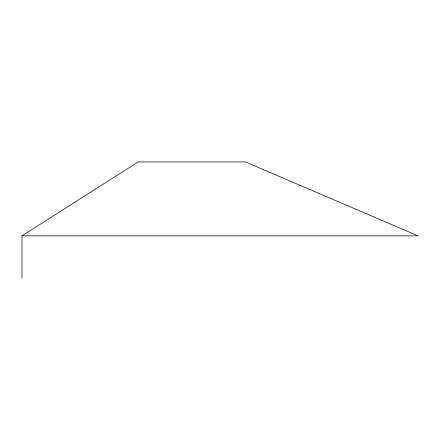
<?xml version="1.0" encoding="UTF-8"?>
<svg xmlns="http://www.w3.org/2000/svg" width="440" height="440" viewBox="0 0 440 440"><rect width="100%" height="100%" fill="white"/><g stroke="black" fill="none" stroke-linecap="round" stroke-linejoin="round"><path stroke-width="0.66" d="M22 235.84L138.193 161.92L245.372 161.92L418 235.84L22 235.84L22 278.08"/></g></svg>
